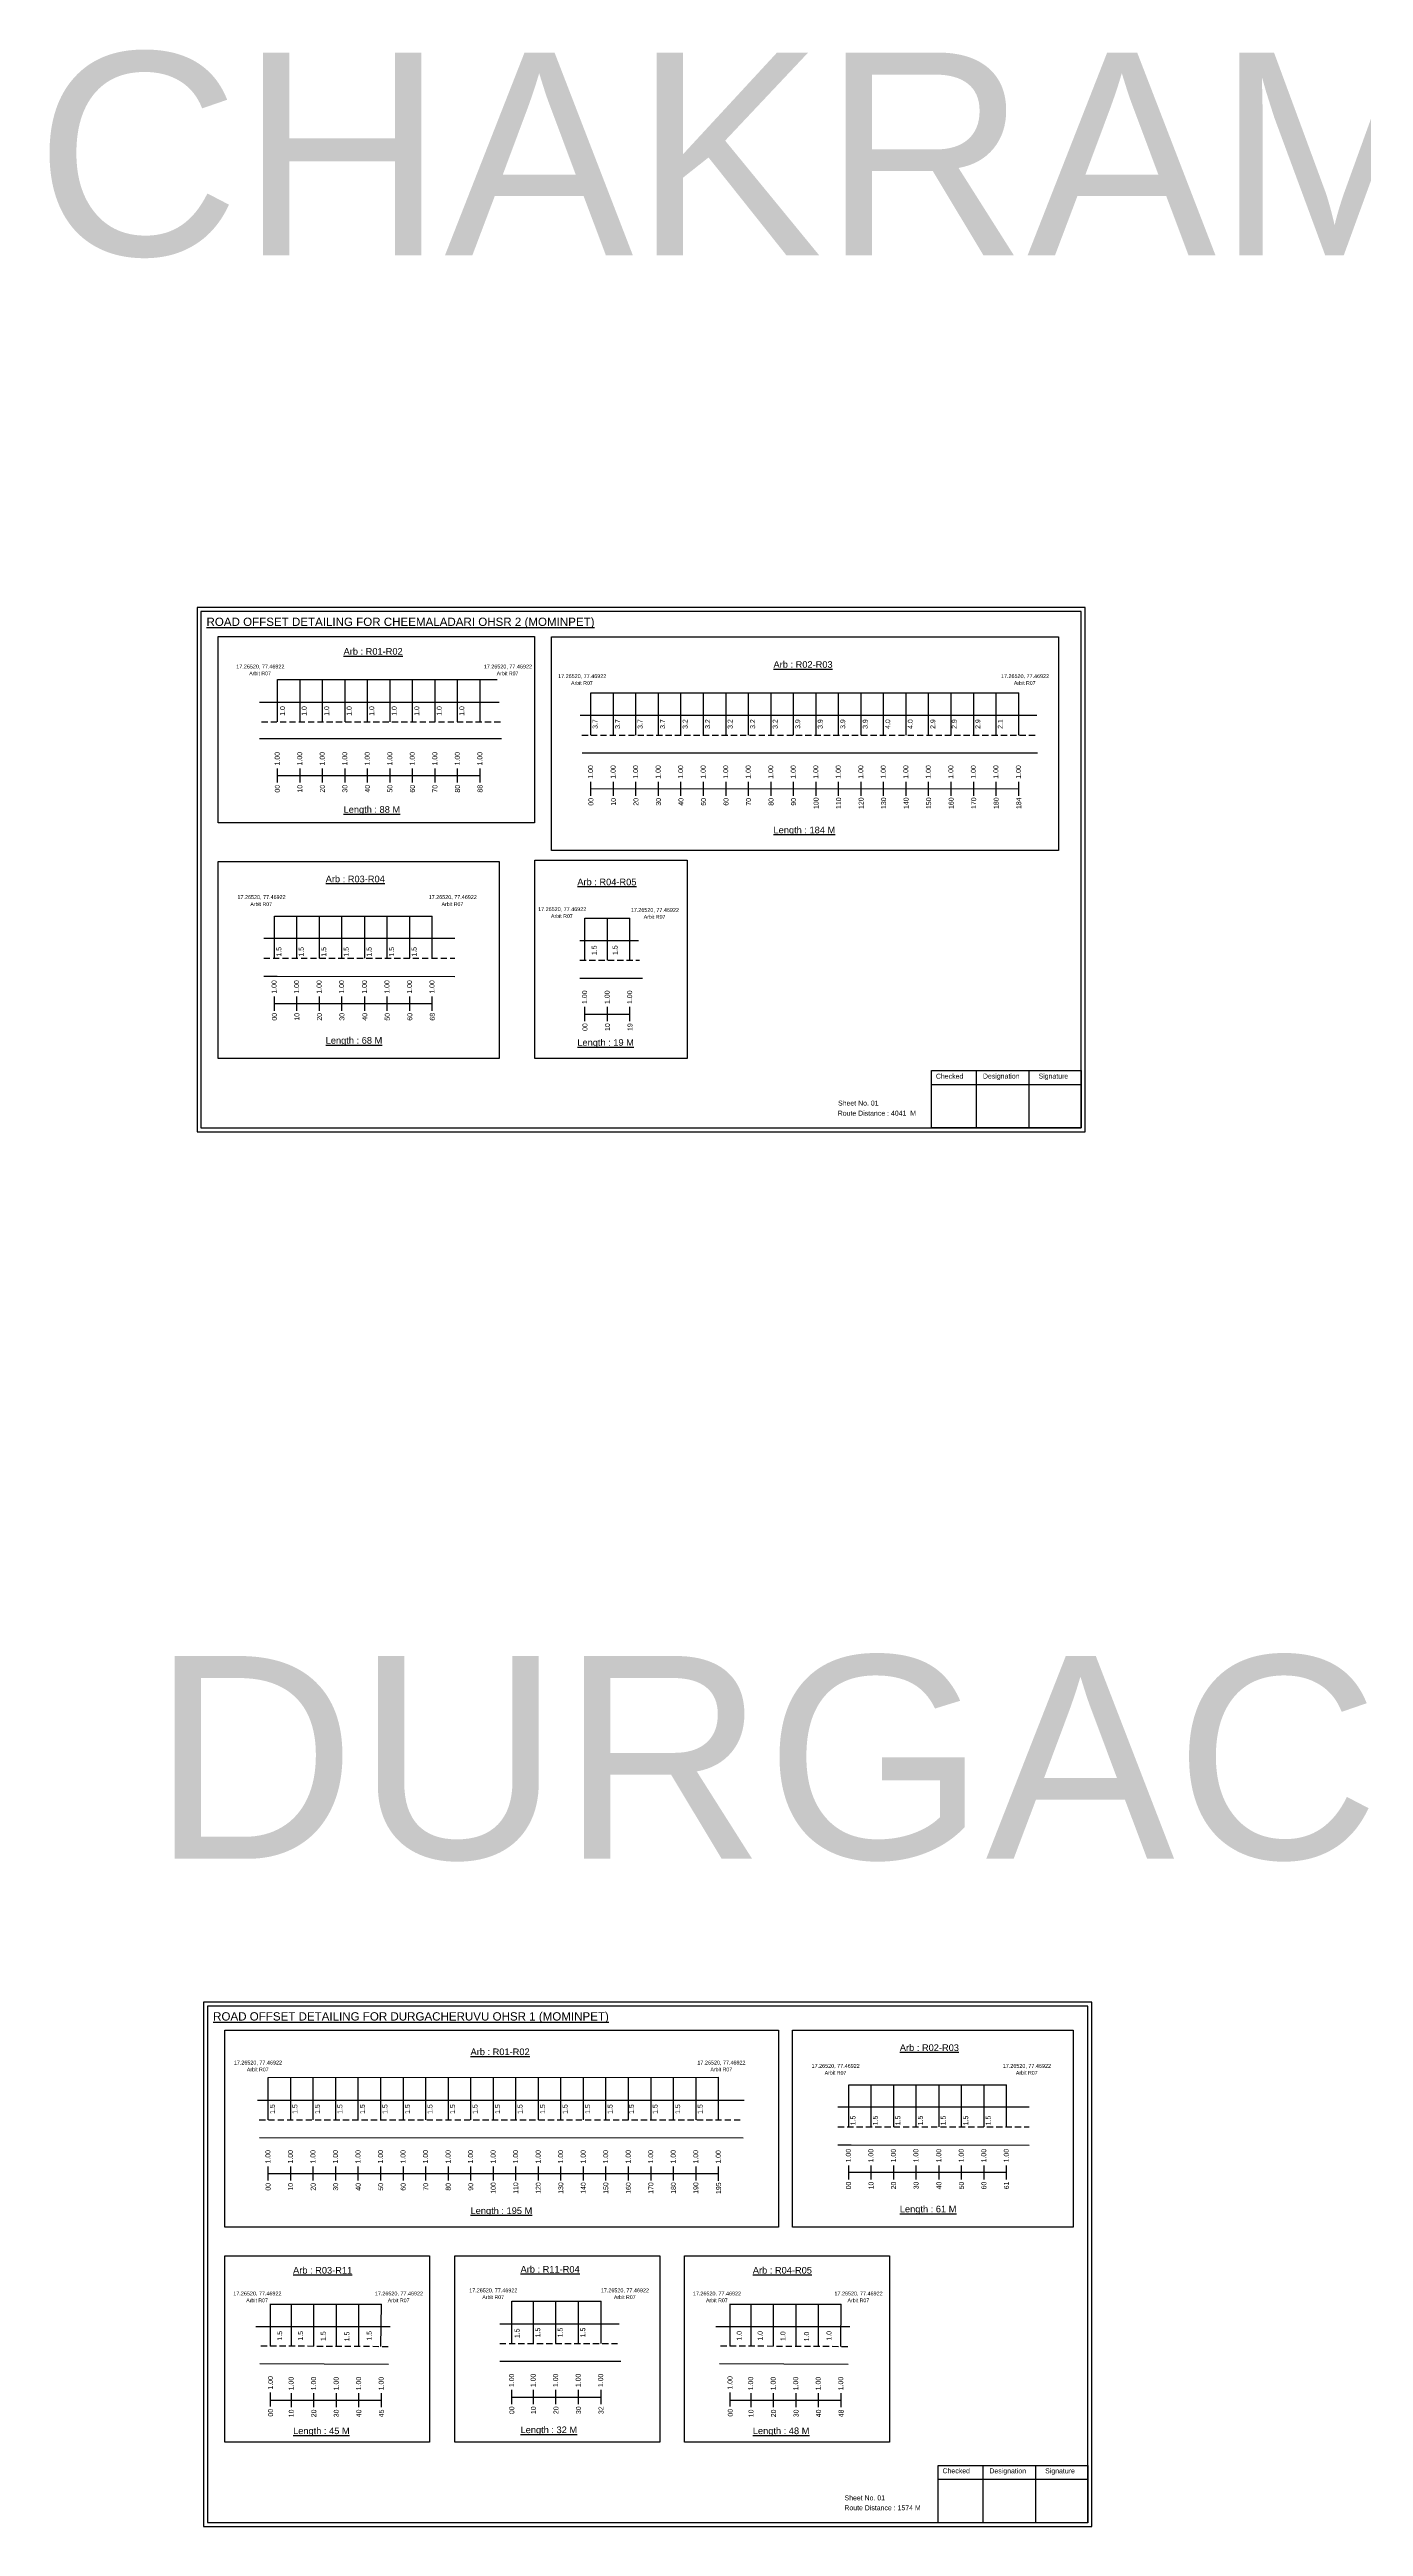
# Model space of a CAD drawing. Header units: inches. Extents: x -117 to 51867, y -12715 to 3423.
# Drawn here: x 28813 to 29607, y -3040 to -1543 of the extents above; entities that cross this region are included whole.
import ezdxf

# ---------------------------------------------------------------- set-up
doc = ezdxf.new("R2010")
doc.units = ezdxf.units.IN
doc.header["$MEASUREMENT"] = 0
doc.linetypes.add('DASHED2', pattern=[0.375, 0.25, -0.125])
doc.layers.add('PDF_Geometry', color=7, linetype='Continuous')
doc.layers.add('PDF_Text', color=5, linetype='Continuous')
doc.styles.add('PDF Arial', font='arial.ttf')
doc.styles.get("Standard").update_dxf_attribs({"font": 'arial.ttf'})

msp = doc.modelspace()

# ---------------------------------------------------------------- linework, layer by layer
at = {"color": 5}
for p, q in [((28950.6, -1924), (29083.3, -1924)), ((29139.9, -1932), (29398.3, -1932)), ((28948.7, -2066.9), (29044.1, -2066.9)), ((29136.3, -2068.1), (29163.5, -2068.1)), ((28945, -2768.7), (29217, -2768.5)), ((29295.6, -2773), (29391, -2773)), ((28946.4, -2905.6), (29013.4, -2905.6)), ((29092.2, -2903.8), (29146, -2903.8)), ((29224.1, -2905.6), (29291, -2905.6))]:
    msp.add_line(p, q, dxfattribs=at)
for p, q in [((28950.6, -1949.5), (28950.6, -1924)), ((28964.2, -1949.5), (28964.2, -1924)), ((28977.8, -1949.5), (28977.8, -1924)), ((28991.4, -1949.5), (28991.4, -1924)), ((29005, -1949.5), (29005, -1924)), ((29018.6, -1949.5), (29018.6, -1924)), ((29032.2, -1949.5), (29032.2, -1924)), ((29045.8, -1949.5), (29045.8, -1924)), ((29059.4, -1949.5), (29059.4, -1924)), ((29073, -1949.5), (29073, -1924)), ((28939.7, -1937.6), (29084.5, -1937.6)), ((29139.9, -1957.5), (29139.9, -1932)), ((29153.5, -1957.5), (29153.5, -1932)), ((29167.1, -1957.5), (29167.1, -1932)), ((29180.7, -1957.5), (29180.7, -1932)), ((29194.3, -1957.5), (29194.3, -1932)), ((29207.9, -1957.5), (29207.9, -1932)), ((29221.5, -1957.5), (29221.5, -1932)), ((29235.1, -1957.5), (29235.1, -1932)), ((29248.7, -1957.5), (29248.7, -1932)), ((29262.3, -1957.5), (29262.3, -1932)), ((29275.9, -1957.5), (29275.9, -1932)), ((29289.5, -1957.5), (29289.5, -1932)), ((29303.1, -1957.5), (29303.1, -1932)), ((29316.7, -1957.5), (29316.7, -1932)), ((29330.3, -1957.5), (29330.3, -1932)), ((29343.9, -1957.5), (29343.9, -1932)), ((29357.5, -1957.5), (29357.5, -1932)), ((29371.1, -1957.5), (29371.1, -1932)), ((29384.7, -1957.5), (29384.7, -1932)), ((29398.3, -1957.5), (29398.3, -1932)), ((29085.9, -1959.8), (28939.7, -1959.8)), ((29133.5, -1945.6), (29409.3, -1945.6)), ((29134.7, -1968.2), (29409.7, -1968.2)), ((28948.7, -2092.4), (28948.7, -2066.9)), ((28962.3, -2092.4), (28962.3, -2066.9)), ((28975.9, -2092.4), (28975.9, -2066.9)), ((28989.5, -2092.4), (28989.5, -2066.9)), ((29003.3, -2092.4), (29003.3, -2066.9)), ((29016.9, -2092.4), (29016.9, -2066.9)), ((29030.5, -2092.4), (29030.5, -2066.9)), ((29044.1, -2092.4), (29044.1, -2066.9)), ((29136.3, -2093.6), (29136.3, -2068.1)), ((29149.9, -2093.6), (29149.9, -2068.1)), ((29163.5, -2093.6), (29163.5, -2068.1)), ((29057.7, -2080.5), (28942.3, -2080.5)), ((29133.3, -2081.7), (29168.7, -2081.7)), ((28942.3, -2103.2), (28950.4, -2103.2)), ((28950.4, -2103.2), (29057.7, -2103.5)), ((29133.3, -2104.4), (29171.1, -2104.4)), ((29217, -2794.1), (29217, -2768.5)), ((28938.5, -2782.3), (29232.4, -2782.3)), ((28945, -2794.2), (28945, -2768.7)), ((28958.6, -2794.2), (28958.6, -2768.7)), ((28972.2, -2794.2), (28972.2, -2768.7)), ((28985.8, -2794.2), (28985.8, -2768.7)), ((28999.4, -2794.2), (28999.4, -2768.7)), ((29013, -2794.2), (29013, -2768.7)), ((29026.6, -2794.2), (29026.6, -2768.7)), ((29040.2, -2794.2), (29040.2, -2768.7)), ((29053.8, -2794.2), (29053.8, -2768.7)), ((29067.4, -2794.2), (29067.4, -2768.7)), ((29081, -2794.2), (29081, -2768.7)), ((29094.6, -2794.2), (29094.6, -2768.7)), ((29108.2, -2794.2), (29108.2, -2768.7)), ((29121.8, -2794.2), (29121.8, -2768.7)), ((29135.4, -2794.2), (29135.4, -2768.7)), ((29149, -2794.2), (29149, -2768.7)), ((29162.6, -2794.2), (29162.6, -2768.7)), ((29176.2, -2794.2), (29176.2, -2768.7)), ((29189.8, -2794.2), (29189.8, -2768.7)), ((29203.4, -2794.2), (29203.4, -2768.7)), ((29295.6, -2798.5), (29295.6, -2773)), ((29309.2, -2798.5), (29309.2, -2773)), ((29322.8, -2798.5), (29322.8, -2773)), ((29336.4, -2798.5), (29336.4, -2773)), ((29350.2, -2798.5), (29350.2, -2773)), ((29363.8, -2798.5), (29363.8, -2773)), ((29377.4, -2798.5), (29377.4, -2773)), ((29391, -2798.5), (29391, -2773)), ((29404.6, -2786.6), (29289.1, -2786.6)), ((28939.8, -2804.9), (29231.8, -2805)), ((29289.1, -2809.3), (29297.2, -2809.3)), ((29297.2, -2809.3), (29404.6, -2809.6)), ((28946.4, -2930.9), (28946.4, -2905.3)), ((28959, -2930.9), (28959, -2905.6)), ((28972.6, -2931), (28972.6, -2905.6)), ((28986.2, -2930.9), (28986.2, -2905.6)), ((28999.8, -2931.2), (28999.8, -2905.6)), ((29013.1, -2931.1), (29013.4, -2905.6)), ((29084.8, -2917.4), (29156.9, -2917.4)), ((29092.2, -2929.3), (29092.2, -2903.8)), ((29105.2, -2929.3), (29105.2, -2903.8)), ((29118.8, -2929.3), (29118.8, -2903.8)), ((29132.4, -2929.3), (29132.4, -2903.8)), ((29146, -2929.3), (29146, -2903.8)), ((29224.1, -2930.9), (29224.1, -2905.3)), ((29236.6, -2930.9), (29236.6, -2905.6)), ((29250.2, -2931), (29250.2, -2905.6)), ((29263.8, -2930.9), (29263.8, -2905.6)), ((29277.4, -2931.2), (29277.4, -2905.6)), ((29290.8, -2931.1), (29291, -2905.6)), ((29018.6, -2919.3), (28937.6, -2919.3)), ((29296.3, -2919.3), (29215.3, -2919.3)), ((28939.9, -2941.5), (29017.6, -2941.9)), ((29084.8, -2940.1), (29157.9, -2940.1)), ((29217.5, -2941.5), (29295.2, -2941.9))]:
    msp.add_line(p, q)
at = {"linetype": 'DASHED2', "ltscale": 15}
for p, q in [((28940.9, -1949.5), (29085.3, -1949.5)), ((29134.4, -1957.5), (29408.5, -1957.5)), ((28942.3, -2092.4), (29057.7, -2092.4)), ((29133.3, -2093.6), (29169.2, -2093.6)), ((28939.5, -2794.2), (29230.1, -2794.2)), ((29289.1, -2798.5), (29404.6, -2798.5)), ((28940.6, -2930.7), (29018.9, -2931.1)), ((29084.8, -2929.3), (29157.4, -2929.3)), ((29218.2, -2930.7), (29296.5, -2931.1))]:
    msp.add_line(p, q, dxfattribs=at)
at = {"color": 217, "true_color": 0x93278f}
for p, q in [((28950.6, -1986.2), (28950.6, -1977.7)), ((28950.6, -1982), (29073, -1981.9)), ((28964.2, -1986.2), (28964.2, -1977.7)), ((28977.8, -1986.2), (28977.8, -1977.7)), ((28991.4, -1986.2), (28991.4, -1977.7)), ((29005, -1986.2), (29005, -1977.7)), ((29018.6, -1986.2), (29018.6, -1977.7)), ((29032.2, -1986.2), (29032.2, -1977.7)), ((29045.8, -1986.2), (29045.8, -1977.7)), ((29059.4, -1986.2), (29059.4, -1977.7)), ((29073, -1986.2), (29073, -1977.7)), ((29139.9, -1994.2), (29139.9, -1985.7)), ((29139.9, -1990), (29398.3, -1989.9)), ((29153.5, -1994.2), (29153.5, -1985.7)), ((29167.1, -1994.2), (29167.1, -1985.7)), ((29180.7, -1994.2), (29180.7, -1985.7)), ((29194.3, -1994.2), (29194.3, -1985.7)), ((29207.9, -1994.2), (29207.9, -1985.7)), ((29221.5, -1994.2), (29221.5, -1985.7)), ((29235.1, -1994.2), (29235.1, -1985.7)), ((29248.7, -1994.2), (29248.7, -1985.7)), ((29262.3, -1994.2), (29262.3, -1985.7)), ((29275.9, -1994.2), (29275.9, -1985.7)), ((29289.5, -1994.2), (29289.5, -1985.7)), ((29303.1, -1994.2), (29303.1, -1985.7)), ((29316.7, -1994.2), (29316.7, -1985.7)), ((29330.3, -1994.2), (29330.3, -1985.7)), ((29343.9, -1994.2), (29343.9, -1985.7)), ((29357.5, -1994.2), (29357.5, -1985.7)), ((29371.1, -1994.2), (29371.1, -1985.7)), ((29384.7, -1994.2), (29384.7, -1985.7)), ((29398.3, -1994.2), (29398.3, -1985.7)), ((28948.7, -2124.1), (28948.7, -2115.5)), ((28948.7, -2119.8), (29044.1, -2119.8)), ((28962.3, -2124.1), (28962.3, -2115.5)), ((28975.9, -2124.1), (28975.9, -2115.5)), ((28989.5, -2124.1), (28989.5, -2115.5)), ((29003.3, -2124.1), (29003.3, -2115.5)), ((29016.9, -2124.1), (29016.9, -2115.5)), ((29030.5, -2124.1), (29030.5, -2115.5)), ((29044.1, -2124.1), (29044.1, -2115.5)), ((29136.3, -2130.3), (29136.3, -2121.8)), ((29149.9, -2130.3), (29149.9, -2121.8)), ((29163.5, -2130.3), (29163.5, -2121.8)), ((29136.3, -2126.1), (29163.5, -2126.1)), ((28945, -2830.9), (28945, -2822.4)), ((28945, -2826.7), (29217, -2826.6)), ((28958.6, -2830.9), (28958.6, -2822.4)), ((28972.2, -2830.9), (28972.2, -2822.4)), ((28985.8, -2830.9), (28985.8, -2822.4)), ((28999.4, -2830.9), (28999.4, -2822.4)), ((29013, -2830.9), (29013, -2822.4)), ((29026.6, -2830.9), (29026.6, -2822.4)), ((29040.2, -2830.9), (29040.2, -2822.4)), ((29053.8, -2830.9), (29053.8, -2822.4)), ((29067.4, -2830.9), (29067.4, -2822.4)), ((29081, -2830.9), (29081, -2822.4)), ((29094.6, -2830.9), (29094.6, -2822.4)), ((29108.2, -2830.9), (29108.2, -2822.4)), ((29121.8, -2830.9), (29121.8, -2822.4)), ((29135.4, -2830.9), (29135.4, -2822.4)), ((29149, -2830.9), (29149, -2822.4)), ((29162.6, -2830.9), (29162.6, -2822.4)), ((29176.2, -2830.9), (29176.2, -2822.4)), ((29189.8, -2830.9), (29189.8, -2822.4)), ((29203.4, -2830.9), (29203.4, -2822.4)), ((29217, -2831), (29217, -2822.5)), ((29295.6, -2830.2), (29295.6, -2821.7)), ((29295.6, -2825.9), (29391, -2825.9)), ((29309.2, -2830.2), (29309.2, -2821.7)), ((29322.8, -2830.2), (29322.8, -2821.7)), ((29336.4, -2830.2), (29336.4, -2821.7)), ((29350.2, -2830.2), (29350.2, -2821.7)), ((29363.8, -2830.2), (29363.8, -2821.7)), ((29377.4, -2830.2), (29377.4, -2821.7)), ((29391, -2830.2), (29391, -2821.7)), ((28946.4, -2967.5), (28946.4, -2958.9)), ((28959, -2967.9), (28959, -2959.3)), ((28972.6, -2967.9), (28972.6, -2959.3)), ((28986.2, -2967.9), (28986.2, -2959.3)), ((28999.8, -2967.9), (28999.8, -2959.3)), ((29013.4, -2967.9), (29013.4, -2959.3)), ((29092.2, -2966), (29092.2, -2957.4)), ((29092.2, -2961.7), (29146, -2961.7)), ((29105.2, -2966), (29105.2, -2957.4)), ((29118.8, -2966), (29118.8, -2957.4)), ((29132.4, -2966), (29132.4, -2957.4)), ((29146, -2966), (29146, -2957.4)), ((29224.1, -2967.5), (29224.1, -2958.9)), ((29236.6, -2967.9), (29236.6, -2959.3)), ((29250.2, -2967.9), (29250.2, -2959.3)), ((29263.8, -2967.9), (29263.8, -2959.3)), ((29277.4, -2967.9), (29277.4, -2959.3)), ((29291, -2967.9), (29291, -2959.3)), ((28946.4, -2963.6), (29013.4, -2963.6)), ((29224.1, -2963.6), (29291, -2963.6))]:
    msp.add_line(p, q, dxfattribs=at)
for points in [[(28914.8, -1897.9), (29105.8, -1897.9), (29105.8, -2010.5), (28914.8, -2010.5)], [(29116, -1898.2), (29422.3, -1898.2), (29422.3, -2027.2), (29116, -2027.2)], [(28914.8, -2034), (29084.4, -2034), (29084.4, -2152.9), (28914.8, -2152.9)], [(29106.1, -2033.2), (29198, -2033.2), (29198, -2152.9), (29106.1, -2152.9)], [(28918.7, -2740), (29253.2, -2740), (29253.2, -2859), (28918.7, -2859)], [(29261.6, -2740.1), (29431.2, -2740.1), (29431.2, -2859), (29261.6, -2859)], [(28918.7, -2876.3), (29042.5, -2876.3), (29042.5, -2988.9), (28918.7, -2988.9)], [(29057.7, -2876.3), (29181.5, -2876.3), (29181.5, -2988.9), (29057.7, -2988.9)], [(29196.4, -2876.3), (29320.2, -2876.3), (29320.2, -2988.9), (29196.4, -2988.9)]]:
    msp.add_lwpolyline(points, close=True)
at = {"layer": 'PDF_Geometry'}
for points in [[(28902, -1880.5), (28902, -2197.2), (29438.4, -2197.2), (29438.4, -1880.5)], [(28904.3, -1882.8), (28904.3, -2194.8), (29436, -2194.8), (29436, -1882.8)], [(28905.9, -2723.2), (28905.9, -3039.9), (29442.4, -3039.9), (29442.4, -2723.2)], [(28908.3, -2725.5), (28908.3, -3037.5), (29440, -3037.5), (29440, -2725.5)]]:
    msp.add_lwpolyline(points, close=True, dxfattribs=at)
at = {"layer": 'PDF_Geometry', "color": 242, "true_color": 0xcc1f26}
for points in [[(29436, -2194.9), (29345.7, -2194.9), (29345.7, -2160.3), (29436, -2160.3)], [(29440, -3037.6), (29349.6, -3037.6), (29349.6, -3003), (29440, -3003)]]:
    msp.add_lwpolyline(points, close=True, dxfattribs=at)
for points in [[(29345.7, -2168.7), (29436, -2168.7)], [(29372.7, -2160.3), (29372.7, -2194.9)], [(29404.4, -2160.3), (29404.4, -2194.9)], [(29376.6, -3003), (29376.6, -3037.6)], [(29408.4, -3003), (29408.4, -3037.6)], [(29349.6, -3011.3), (29440, -3011.3)]]:
    msp.add_lwpolyline(points, dxfattribs=at)

# ---------------------------------------------------------------- texts
for s, height, p in [('CHAKRAMPALLY 2', 122.535, (28804.2, -1667.7)), ('Route Distance : 4041  M', 3, (29289, -2187.5)), ('Sheet No. 01', 3, (29289.2, -2181.4)), ('DURGACHERUVU 1', 122.535, (28874.4, -2636.5)), ('Sheet No. 01', 3, (29293.1, -3024.1)), ('Route Distance : 1574 M', 3, (29293, -3030.1))]:
    msp.add_text(s, height=height).set_placement(p)
at = {"color": 242, "true_color": 0xcd2027}
for s, height, p in [('%%UROAD OFFSET DETAILING FOR CHEEMALADARI OHSR 2 (MOMINPET)', 5, (28907.7, -1891.6)), ('%%UArb : R01-R02', 4, (28990.5, -1909)), ('%%UArb : R02-R03', 4, (29250.2, -1916.9)), ('%%ULength : 88 M', 4, (28990.5, -2004.5)), ('%%ULength : 184 M', 4, (29250.2, -2016.9)), ('%%UArb : R03-R04', 4, (28979.7, -2046.5)), ('%%UArb : R04-R05', 4, (29131.7, -2048.3)), ('%%ULength : 68 M', 4, (28979.7, -2144)), ('%%ULength : 19 M', 4, (29131.7, -2145.3)), ('%%UROAD OFFSET DETAILING FOR DURGACHERUVU OHSR 1 (MOMINPET)', 5, (28911.7, -2734.2)), ('%%UArb : R01-R02', 4, (29067.2, -2755.1)), ('%%UArb : R02-R03', 4, (29326.5, -2752.6)), ('%%ULength : 195 M', 4, (29067.2, -2851.1)), ('%%ULength : 61 M', 4, (29326.5, -2850.1)), ('%%UArb : R03-R11', 4, (28960, -2887.1)), ('%%UArb : R11-R04', 4, (29097.4, -2886.5)), ('%%UArb : R04-R05', 4, (29237.7, -2887.1)), ('%%ULength : 45 M', 4, (28960, -2984.1)), ('%%ULength : 32 M', 4, (29097.4, -2983.5)), ('%%ULength : 48 M', 4, (29237.7, -2984.1))]:
    msp.add_text(s, height=height, dxfattribs=at).set_placement(p)
at = {"color": 5}
for s, height, p in [('17.26520, 77.46922', 2.34, (28925.7, -1917.3)), ('17.26520, 77.46922', 2.34, (29075.2, -1917.3)), ('Arbit R07', 2.25, (28933.5, -1921.4)), ('Arbit R07', 2.25, (29083, -1921.4)), ('17.26520, 77.46922', 2.34, (29120.1, -1923.1)), ('Arbit R07', 2.25, (29127.9, -1927.2)), ('17.26520, 77.46922', 2.34, (29387.6, -1923.1)), ('Arbit R07', 2.25, (29395.4, -1927.2)), ('17.26520, 77.46922', 2.34, (28926.4, -2056.6)), ('Arbit R07', 2.25, (28934.2, -2060.8)), ('17.26520, 77.46922', 2.34, (29041.9, -2056.6)), ('Arbit R07', 2.25, (29049.7, -2060.8)), ('17.26520, 77.46922', 2.34, (29108, -2063.9)), ('17.26520, 77.46922', 2.34, (29164, -2064.4)), ('Arbit R07', 2.25, (29115.8, -2068)), ('Arbit R07', 2.25, (29171.8, -2068.5)), ('17.26520, 77.46922', 2.34, (28924.2, -2760.8)), ('Arbit R07', 2.25, (28932.1, -2764.9)), ('17.26520, 77.46922', 2.34, (29204.2, -2760.8)), ('Arbit R07', 2.25, (29212.1, -2764.9)), ('17.26520, 77.46922', 2.34, (29273.2, -2762.8)), ('Arbit R07', 2.25, (29281.1, -2766.9)), ('17.26520, 77.46922', 2.34, (29388.7, -2762.8)), ('Arbit R07', 2.25, (29396.6, -2766.9)), ('17.26520, 77.46922', 2.34, (28923.9, -2900.3)), ('Arbit R07', 2.25, (28931.7, -2904.4)), ('17.26520, 77.46922', 2.34, (29009.4, -2900.3)), ('Arbit R07', 2.25, (29017.2, -2904.4)), ('17.26520, 77.46922', 2.34, (29066.4, -2898.4)), ('Arbit R07', 2.25, (29074.3, -2902.5)), ('17.26520, 77.46922', 2.34, (29145.9, -2898.4)), ('Arbit R07', 2.25, (29153.8, -2902.5)), ('17.26520, 77.46922', 2.34, (29201.5, -2900.3)), ('Arbit R07', 2.25, (29209.4, -2904.4)), ('17.26520, 77.46922', 2.34, (29287, -2900.3)), ('Arbit R07', 2.25, (29294.9, -2904.4))]:
    msp.add_text(s, height=height, dxfattribs=at).set_placement(p)
for s, p in [('1.0', (28955.1, -1945.9)), ('1.0', (28968.2, -1945.9)), ('1.0', (28981.8, -1945.9)), ('1.0', (28995.4, -1945.9)), ('1.0', (29009, -1945.9)), ('1.0', (29022.6, -1945.9)), ('1.0', (29036.2, -1945.9)), ('1.0', (29049.8, -1945.9)), ('1.0', (29063.4, -1945.9)), ('3.7', (29143.9, -1953.8)), ('3.7', (29157.5, -1953.8)), ('3.7', (29171.1, -1953.8)), ('3.7', (29184.7, -1953.8)), ('3.2', (29198.3, -1953.8)), ('3.2', (29211.9, -1953.8)), ('3.2', (29225.5, -1953.8)), ('3.2', (29239.1, -1953.8)), ('3.2', (29252.7, -1953.8)), ('3.9', (29266.3, -1953.8)), ('3.9', (29279.9, -1953.8)), ('3.9', (29293.5, -1953.8)), ('3.9', (29307.1, -1953.8)), ('4.0', (29320.7, -1953.8)), ('4.0', (29334.3, -1953.8)), ('2.9', (29347.9, -1953.8)), ('2.9', (29360.9, -1953.8)), ('2.9', (29375.1, -1953.8)), ('2.1', (29388.7, -1953.8)), ('1.5', (28952.9, -2091.4)), ('1.5', (28966.4, -2091.4)), ('1.5', (28980, -2091.4)), ('1.5', (28993.6, -2091.4)), ('1.5', (29007.4, -2091.4)), ('1.5', (29021, -2091.4)), ('1.5', (29034.6, -2091.4)), ('1.5', (29143.4, -2090.5)), ('1.5', (29156, -2090.4)), ('1.5', (28949, -2790.6)), ('1.5', (28962.6, -2790.6)), ('1.5', (28976.2, -2790.6)), ('1.5', (28989.8, -2790.6)), ('1.5', (29003.4, -2790.6)), ('1.5', (29017, -2790.6)), ('1.5', (29030.6, -2790.6)), ('1.5', (29044.2, -2790.6)), ('1.5', (29057.8, -2790.6)), ('1.5', (29071.4, -2790.6)), ('1.5', (29085, -2790.6)), ('1.5', (29098.6, -2790.6)), ('1.5', (29112.2, -2790.6)), ('1.5', (29125.8, -2790.6)), ('1.5', (29139.4, -2790.6)), ('1.5', (29153, -2790.6)), ('1.5', (29165.9, -2790.6)), ('1.5', (29180.2, -2790.6)), ('1.5', (29193.8, -2790.6)), ('1.5', (29207.4, -2790.6)), ('1.5', (29299.7, -2797.5)), ('1.5', (29313.2, -2797.5)), ('1.5', (29326.8, -2797.5)), ('1.5', (29340.4, -2797.5)), ('1.5', (29354.2, -2797.5)), ('1.5', (29367.8, -2797.5)), ('1.5', (29381.4, -2797.5)), ('1.5', (28953.4, -2927.6)), ('1.5', (28966, -2927.6)), ('1.5', (28979.7, -2927.8)), ('1.5', (28994, -2928)), ('1.5', (29007.5, -2927.6)), ('1.5', (29096.8, -2926.1)), ('1.5', (29109.3, -2925.6)), ('1.5', (29122.9, -2925.6)), ('1.5', (29136.5, -2925.6)), ('1.0', (29231, -2927.6)), ('1.0', (29243.6, -2927.6)), ('1.0', (29257.4, -2927.8)), ('1.0', (29271.7, -2928)), ('1.0', (29285.2, -2927.6))]:
    msp.add_text(s, height=3, rotation=90).set_placement(p)
at = {"color": 217, "true_color": 0x93278f}
for s, p in [('1.00', (28951.9, -1975.9)), ('1.00', (28965.5, -1975.9)), ('1.00', (28979.1, -1975.9)), ('1.00', (28992.7, -1975.9)), ('1.00', (29006.3, -1975.9)), ('1.00', (29019.9, -1975.9)), ('1.00', (29033.5, -1975.9)), ('1.00', (29047.1, -1975.9)), ('1.00', (29060.7, -1975.9)), ('1.00', (29074.3, -1975.9)), ('00', (28952, -1992.3)), ('10', (28965.6, -1992.3)), ('20', (28979.2, -1992.3)), ('30', (28992.8, -1992.3)), ('40', (29006.4, -1992.3)), ('50', (29020, -1992.3)), ('60', (29033.6, -1992.3)), ('70', (29047.2, -1992.3)), ('80', (29060.8, -1992.3)), ('88', (29074.4, -1992.3)), ('1.00', (29141.2, -1983.9)), ('1.00', (29154.8, -1983.9)), ('1.00', (29168.4, -1983.9)), ('1.00', (29182, -1983.9)), ('1.00', (29195.6, -1983.9)), ('1.00', (29209.2, -1983.9)), ('1.00', (29222.8, -1983.9)), ('1.00', (29236.4, -1983.9)), ('1.00', (29250, -1983.9)), ('1.00', (29263.6, -1983.9)), ('1.00', (29277.2, -1983.9)), ('1.00', (29290.8, -1983.9)), ('1.00', (29304.4, -1983.9)), ('1.00', (29318, -1983.9)), ('1.00', (29331.6, -1983.9)), ('1.00', (29345.2, -1983.9)), ('1.00', (29358.8, -1983.9)), ('1.00', (29372.4, -1983.9)), ('1.00', (29386, -1983.9)), ('1.00', (29399.6, -1983.9)), ('00', (29141.4, -2000.2)), ('10', (29155, -2000.2)), ('20', (29168.6, -2000.2)), ('30', (29182.2, -2000.2)), ('40', (29195.8, -2000.2)), ('50', (29209.4, -2000.2)), ('60', (29223, -2000.2)), ('70', (29236.6, -2000.2)), ('80', (29250.2, -2000.2)), ('90', (29263.8, -2000.2)), ('100', (29277.4, -2002.2)), ('110', (29291, -2002.2)), ('120', (29304.6, -2002.2)), ('130', (29318.2, -2002.2)), ('140', (29331.8, -2002.2)), ('150', (29345.4, -2002.2)), ('160', (29359, -2002.2)), ('170', (29372.6, -2002.2)), ('180', (29386.2, -2002.2)), ('184', (29399.8, -2002.2)), ('1.00', (28950, -2113.8)), ('1.00', (28963.6, -2113.8)), ('1.00', (28977.2, -2113.8)), ('1.00', (28990.8, -2113.8)), ('1.00', (29004.6, -2113.8)), ('1.00', (29018.2, -2113.8)), ('1.00', (29031.8, -2113.8)), ('1.00', (29045.4, -2113.8)), ('1.00', (29137.6, -2120)), ('1.00', (29151.2, -2120)), ('1.00', (29164.8, -2120)), ('00', (28950.2, -2130.1)), ('10', (28963.8, -2130.1)), ('20', (28977.4, -2130.1)), ('30', (28991, -2130.1)), ('40', (29004.8, -2130.1)), ('50', (29018.4, -2130.1)), ('60', (29032, -2130.1)), ('68', (29045.6, -2130.1)), ('00', (29137.8, -2136.3)), ('10', (29151.4, -2136.3)), ('19', (29165, -2136.3)), ('1.00', (28946.3, -2820.6)), ('1.00', (28959.9, -2820.6)), ('1.00', (28973.5, -2820.6)), ('1.00', (28987.1, -2820.6)), ('1.00', (29000.7, -2820.6)), ('1.00', (29014.3, -2820.6)), ('1.00', (29027.9, -2820.6)), ('1.00', (29041.5, -2820.6)), ('1.00', (29055.1, -2820.6)), ('1.00', (29068.7, -2820.6)), ('1.00', (29082.3, -2820.6)), ('1.00', (29095.9, -2820.6)), ('1.00', (29109.5, -2820.6)), ('1.00', (29123.1, -2820.6)), ('1.00', (29136.7, -2820.6)), ('1.00', (29150.3, -2820.6)), ('1.00', (29163.9, -2820.6)), ('1.00', (29177.5, -2820.6)), ('1.00', (29191.1, -2820.6)), ('1.00', (29204.7, -2820.6)), ('1.00', (29218.3, -2820.7)), ('1.00', (29296.9, -2819.9)), ('1.00', (29310.5, -2819.9)), ('1.00', (29324.1, -2819.9)), ('1.00', (29337.7, -2819.9)), ('1.00', (29351.5, -2819.9)), ('1.00', (29365.1, -2819.9)), ('1.00', (29378.7, -2819.9)), ('1.00', (29392.3, -2819.9)), ('00', (28946.4, -2837)), ('10', (28960, -2837)), ('20', (28973.6, -2837)), ('30', (28987.2, -2837)), ('40', (29000.8, -2837)), ('50', (29014.4, -2837)), ('60', (29028, -2837)), ('70', (29041.6, -2837)), ('80', (29055.2, -2837)), ('90', (29068.8, -2837)), ('100', (29082.4, -2838.9)), ('110', (29096, -2838.9)), ('120', (29109.6, -2838.9)), ('130', (29123.2, -2838.9)), ('140', (29136.8, -2838.9)), ('150', (29150.4, -2838.9)), ('160', (29164, -2838.9)), ('170', (29177.6, -2838.9)), ('180', (29191.2, -2838.9)), ('190', (29204.8, -2838.9)), ('195', (29218.5, -2839)), ('00', (29297, -2836.2)), ('10', (29310.6, -2836.2)), ('20', (29324.2, -2836.2)), ('30', (29337.8, -2836.2)), ('40', (29351.6, -2836.2)), ('50', (29365.2, -2836.2)), ('60', (29378.8, -2836.2)), ('61', (29392.4, -2836.2)), ('1.00', (29093.5, -2955.7)), ('1.00', (29106.5, -2955.7)), ('1.00', (29120.1, -2955.7)), ('1.00', (29133.7, -2955.7)), ('1.00', (29147.3, -2955.7)), ('1.00', (28947.8, -2957.2)), ('1.00', (28960.3, -2957.6)), ('1.00', (28973.9, -2957.6)), ('1.00', (28987.5, -2957.6)), ('1.00', (29001.1, -2957.6)), ('1.00', (29014.7, -2957.6)), ('1.00', (29225.4, -2957.2)), ('1.00', (29237.9, -2957.6)), ('1.00', (29251.5, -2957.6)), ('1.00', (29265.1, -2957.6)), ('1.00', (29278.7, -2957.6)), ('1.00', (29292.3, -2957.6)), ('00', (28947.9, -2973.5)), ('10', (28960.4, -2973.9)), ('20', (28974, -2973.9)), ('30', (28987.6, -2973.9)), ('40', (29001.2, -2973.9)), ('45', (29014.8, -2973.9)), ('00', (29093.6, -2972)), ('10', (29106.7, -2972)), ('20', (29120.3, -2972)), ('30', (29133.9, -2972)), ('32', (29147.5, -2972)), ('00', (29225.6, -2973.5)), ('10', (29238.1, -2973.9)), ('20', (29251.7, -2973.9)), ('30', (29265.3, -2973.9)), ('40', (29278.9, -2973.9)), ('48', (29292.5, -2973.9))]:
    msp.add_text(s, height=3, rotation=90, dxfattribs=at).set_placement(p)
at = {"layer": 'PDF_Text', "color": 7, "attachment_point": 7, "style": 'PDF Arial'}
for s, insert, char_height in [('Checked', (29348.3, -2165.2), 3), ('Designation', (29376.7, -2166), 3.001), ('Signature', (29410.3, -2166), 3), ('Checked', (29352.3, -3007.8), 3), ('Designation', (29380.6, -3008.7), 3.001), ('Signature', (29414.3, -3008.7), 3)]:
    msp.add_mtext(s, dxfattribs=dict(at, insert=insert, char_height=char_height))

doc.saveas('drawing.dxf')
